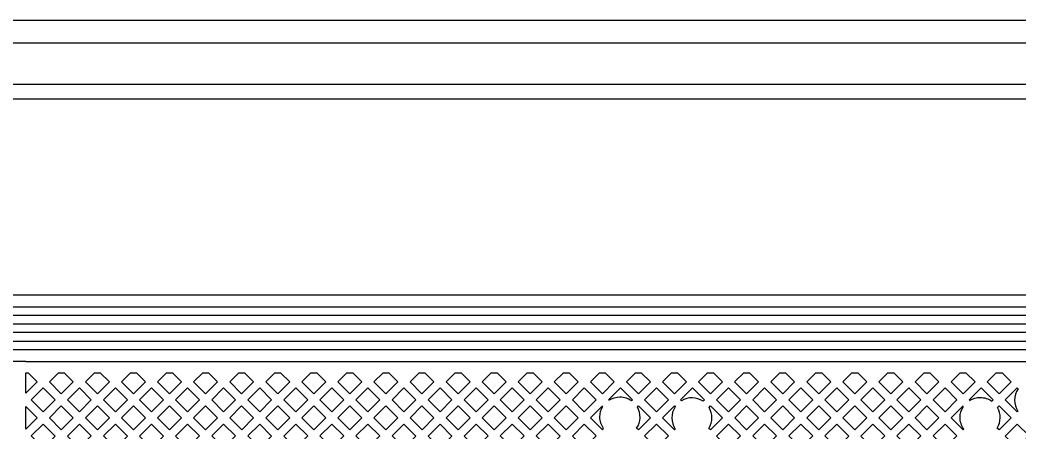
# Model space of a CAD drawing. Extents: x 1548 to 1929, y -174 to 95.
# Drawn here: x 1589.17 to 1598.02, y 52.03 to 55.68 of the extents above; entities that cross this region are included whole.
import ezdxf

# ---------------------------------------------------------------- set-up
doc = ezdxf.new("R2010")
doc.units = 0
doc.layers.add('gbr-dxf_layer0', color=7, linetype='Continuous')
doc.layers.add('gbr-outline-dxf_layer1', color=2, linetype='Continuous')

msp = doc.modelspace()

# ---------------------------------------------------------------- linework, layer by layer
at = {"layer": 'gbr-dxf_layer0'}
for p, q in [((1588.8744, 53.137), (1606.7793, 53.137)), ((1606.7816, 53.0608), (1588.8726, 53.0608)), ((1588.8569, 52.9846), (1606.7803, 52.9846)), ((1606.7817, 52.9084), (1588.8583, 52.9084)), ((1588.8511, 52.832), (1601.4851, 52.832)), ((1601.4826, 52.7558), (1588.8526, 52.7558)), ((1589.2179, 52.6536), (1601.4837, 52.6536)), ((1589.2179, 52.0518), (1589.2179, 52.2526)), ((1594.3274, 52.2583), (1594.2214, 52.1523)), ((1597.5244, 52.2581), (1597.4186, 52.1523))]:
    msp.add_line(p, q, dxfattribs=at)
at = {"layer": 'gbr-dxf_layer0', "linetype": 'Continuous'}
for points in [[(1584.3299, 51.7428), (1584.3299, 54.6766, -0.414217), (1585.1264, 55.4731), (1606.6578, 55.4731, -0.202307), (1617.3278, 50.9715, 0.202316), (1618.548, 50.4566), (1624.0479, 50.4566, 0.202311), (1625.2681, 50.9715, -0.202307), (1635.9381, 55.4731), (1666.9465, 55.4731, -0.414216), (1667.743, 54.6766), (1667.743, 46.8113, -0.038221), (1667.7432, 46.8055), (1667.7432, 43.6418)], [(1606.782, 55.1058), (1585.4805, 55.1058, 0.199561), (1585.445, 55.0911), (1585.076, 54.7204, 0.19839), (1585.0614, 54.6851), (1585.0614, 54.1531)], [(1585.1635, 53.9956), (1585.1635, 54.0479), (1585.1681, 54.0578, 0.107369), (1585.1889, 54.1528), (1585.1889, 54.6532), (1585.5125, 54.9783), (1606.782, 54.9783, -0.090349), (1611.8609, 54.053, 0.130846), (1611.9956, 54.0014, -0.003811), (1612.199, 53.9206), (1612.4434, 53.8119), (1612.5485, 53.7733, -0.022758), (1613.724, 53.1947, 0.214141), (1613.9242, 53.0824, -0.021901), (1614.9907, 52.4098, -0.004328), (1615.1939, 52.2663, 0.26805), (1615.4197, 52.1005, -0.021115), (1616.3608, 51.3308, 0.308378), (1616.5942, 51.1185, -0.012228), (1617.0977, 50.6262, 0.04313), (1617.3842, 50.3789)], [(1613.6986, 51.1647, 0.024087), (1613.1634, 51.513, 0.003474), (1613.0116, 51.6003, 0.003587), (1612.9989, 51.6074, 0.12902), (1606.7817, 53.2389), (1588.8734, 53.2389), (1588.8493, 53.246, -0.059853), (1588.8048, 53.2811), (1588.7929, 53.2927, 0.176153), (1588.5854, 53.3682)], [(1588.7636, 52.6633, 0.054677), (1588.8509, 52.6537), (1589.2179, 52.6537)], [(1594.3846, 52.3089, -0.148629), (1594.4835, 52.339, -0.156507), (1594.587, 52.3058), (1594.5932, 52.3121), (1594.4872, 52.4181), (1594.3813, 52.3122)], [(1597.5828, 52.3075, -0.138913), (1597.676, 52.3339, -0.155978), (1597.7792, 52.3009), (1597.7903, 52.312), (1597.6843, 52.418), (1597.5782, 52.312)], [(1594.2214, 52.1523), (1594.3274, 52.0462), (1594.3389, 52.0577, -0.156506), (1594.3057, 52.1612, -0.138071), (1594.3318, 52.2539)], [(1597.4186, 52.1523), (1597.5246, 52.0463), (1597.5312, 52.0529, -0.155979), (1597.4982, 52.1561, -0.147779), (1597.528, 52.2545)]]:
    msp.add_lwpolyline(points, format="xyb", dxfattribs=at)
for points in [[(1589.2179, 52.3715), (1589.2179, 52.552), (1589.2382, 52.552), (1589.3183, 52.472)], [(1589.4261, 52.472), (1589.5061, 52.552), (1589.5579, 52.552), (1589.638, 52.4719), (1589.5321, 52.3659)], [(1589.7458, 52.4719), (1589.8259, 52.552), (1589.8775, 52.552), (1589.9577, 52.4718), (1589.8518, 52.3659)], [(1590.0655, 52.4718), (1590.1457, 52.552), (1590.1973, 52.552), (1590.2774, 52.4719), (1590.1713, 52.3659)], [(1590.3851, 52.4719), (1590.4652, 52.552), (1590.5171, 52.552), (1590.5972, 52.472), (1590.4912, 52.3659)], [(1590.705, 52.472), (1590.785, 52.552), (1590.8365, 52.552), (1590.9168, 52.4718), (1590.811, 52.3659)], [(1591.0245, 52.4718), (1591.1048, 52.552), (1591.1563, 52.552), (1591.2365, 52.4719), (1591.1304, 52.3659)], [(1591.3442, 52.4719), (1591.4243, 52.552), (1591.4762, 52.552), (1591.5563, 52.4719), (1591.4502, 52.3659)], [(1591.664, 52.4719), (1591.7441, 52.552), (1591.7958, 52.552), (1591.8758, 52.472), (1591.7699, 52.3661)], [(1591.9836, 52.472), (1592.0637, 52.552), (1592.1154, 52.552), (1592.1955, 52.4719), (1592.0896, 52.3659)], [(1592.3033, 52.4719), (1592.3834, 52.552), (1592.435, 52.552), (1592.5152, 52.4718), (1592.4093, 52.3659)], [(1592.623, 52.4718), (1592.7032, 52.552), (1592.7548, 52.552), (1592.8349, 52.4719), (1592.7289, 52.3659)], [(1592.9427, 52.4719), (1593.0228, 52.552), (1593.0747, 52.552), (1593.1547, 52.472), (1593.0487, 52.3659)], [(1593.2625, 52.472), (1593.3425, 52.552), (1593.394, 52.552), (1593.4743, 52.4718), (1593.3685, 52.3659)], [(1593.5821, 52.4718), (1593.6623, 52.552), (1593.7139, 52.552), (1593.794, 52.4719), (1593.6879, 52.3659)], [(1593.9017, 52.4719), (1593.9819, 52.552), (1594.0337, 52.552), (1594.1138, 52.4719), (1594.0078, 52.3659)], [(1594.2216, 52.4719), (1594.3016, 52.552), (1594.3533, 52.552), (1594.4334, 52.472), (1594.3274, 52.3661)], [(1594.5411, 52.472), (1594.6212, 52.552), (1594.6729, 52.552), (1594.7531, 52.4719), (1594.6471, 52.3659)], [(1594.8608, 52.4719), (1594.941, 52.552), (1594.9928, 52.552), (1595.0729, 52.4719), (1594.9668, 52.3659)], [(1595.1806, 52.4719), (1595.2607, 52.552), (1595.3123, 52.552), (1595.3924, 52.4719), (1595.2865, 52.366)], [(1595.5002, 52.4719), (1595.5803, 52.552), (1595.6322, 52.552), (1595.7122, 52.472), (1595.6062, 52.3659)], [(1595.82, 52.472), (1595.9001, 52.552), (1595.9518, 52.552), (1596.032, 52.4719), (1595.926, 52.3659)], [(1596.1397, 52.4719), (1596.2199, 52.552), (1596.2714, 52.552), (1596.3515, 52.4719), (1596.2456, 52.366)], [(1596.4593, 52.4719), (1596.5394, 52.552), (1596.5912, 52.552), (1596.6713, 52.4719), (1596.5653, 52.3659)], [(1596.7791, 52.4719), (1596.8592, 52.552), (1596.9111, 52.552), (1596.9911, 52.472), (1596.8851, 52.3659)], [(1597.0989, 52.472), (1597.179, 52.552), (1597.2305, 52.552), (1597.3106, 52.4719), (1597.2048, 52.3661)], [(1597.4184, 52.4719), (1597.4985, 52.552), (1597.5503, 52.552), (1597.6304, 52.4719), (1597.5244, 52.3659)], [(1597.7382, 52.4719), (1597.8183, 52.552), (1597.8701, 52.552), (1597.9502, 52.4719), (1597.8442, 52.3659)], [(1589.2661, 52.312), (1589.3722, 52.4181), (1589.4782, 52.3121), (1589.3722, 52.206)], [(1589.586, 52.3121), (1589.6919, 52.418), (1589.7979, 52.312), (1589.692, 52.2061)], [(1589.9057, 52.312), (1590.0116, 52.4179), (1590.1175, 52.312), (1590.0116, 52.2061)], [(1590.2252, 52.312), (1590.3313, 52.4181), (1590.4373, 52.312), (1590.3312, 52.206)], [(1590.545, 52.312), (1590.6511, 52.4181), (1590.7571, 52.3121), (1590.651, 52.206)], [(1590.8648, 52.3121), (1590.9707, 52.4179), (1591.0765, 52.312), (1590.9707, 52.2062)], [(1591.1843, 52.312), (1591.2903, 52.418), (1591.3964, 52.312), (1591.2903, 52.206)], [(1591.5041, 52.312), (1591.6102, 52.4181), (1591.716, 52.3122), (1591.61, 52.2061)], [(1591.8238, 52.3122), (1591.9297, 52.4181), (1592.0357, 52.3121), (1591.9298, 52.2062)], [(1592.1435, 52.3121), (1592.2494, 52.418), (1592.3554, 52.312), (1592.2495, 52.2061)], [(1592.4632, 52.312), (1592.5691, 52.4179), (1592.675, 52.312), (1592.5691, 52.2061)], [(1592.7828, 52.312), (1592.8888, 52.4181), (1592.9948, 52.312), (1592.8888, 52.206)], [(1593.1026, 52.312), (1593.2086, 52.4181), (1593.3146, 52.3121), (1593.2086, 52.206)], [(1593.4224, 52.3121), (1593.5282, 52.4179), (1593.6341, 52.312), (1593.5283, 52.2062)], [(1593.7418, 52.312), (1593.8479, 52.418), (1593.9539, 52.312), (1593.8478, 52.206)], [(1594.0616, 52.312), (1594.1677, 52.4181), (1594.2736, 52.3122), (1594.1675, 52.2061)], [(1594.701, 52.3121), (1594.8069, 52.418), (1594.913, 52.312), (1594.807, 52.2061)], [(1595.3404, 52.3121), (1595.4463, 52.4181), (1595.5523, 52.312), (1595.4464, 52.2061)], [(1595.6601, 52.312), (1595.7661, 52.4181), (1595.8721, 52.3121), (1595.7661, 52.206)], [(1595.9799, 52.3121), (1596.0858, 52.418), (1596.1917, 52.3121), (1596.0858, 52.2062)], [(1596.2995, 52.3121), (1596.4054, 52.418), (1596.5114, 52.312), (1596.4055, 52.2061)], [(1596.6192, 52.312), (1596.7252, 52.4181), (1596.8312, 52.312), (1596.7252, 52.206)], [(1596.939, 52.312), (1597.045, 52.4181), (1597.1509, 52.3122), (1597.0449, 52.2062)], [(1597.2587, 52.3122), (1597.3645, 52.418), (1597.4705, 52.312), (1597.3647, 52.2062)], [(1589.426, 52.1522), (1589.5321, 52.2582), (1589.6381, 52.1522), (1589.5321, 52.0461)], [(1589.7458, 52.1522), (1589.8518, 52.2581), (1589.9577, 52.1522), (1589.8517, 52.0463)], [(1590.0654, 52.1522), (1590.1713, 52.2581), (1590.2774, 52.1521), (1590.1714, 52.0462)], [(1590.3851, 52.1521), (1590.4912, 52.2582), (1590.5972, 52.1522), (1590.4911, 52.0461)], [(1590.7049, 52.1522), (1590.811, 52.2582), (1590.9169, 52.1523), (1590.8108, 52.0463)], [(1591.0246, 52.1523), (1591.1304, 52.2581), (1591.2364, 52.1521), (1591.1306, 52.0463)], [(1591.3442, 52.1521), (1591.4502, 52.2581), (1591.5561, 52.1523), (1591.4501, 52.0462)], [(1591.6639, 52.1523), (1591.7699, 52.2583), (1591.8759, 52.1523), (1591.7699, 52.0462)], [(1591.9837, 52.1523), (1592.0896, 52.2582), (1592.1956, 52.1522), (1592.0897, 52.0463)], [(1592.3034, 52.1522), (1592.4093, 52.2581), (1592.5152, 52.1522), (1592.4093, 52.0463)], [(1592.623, 52.1522), (1592.7289, 52.2581), (1592.8349, 52.1521), (1592.729, 52.0462)], [(1592.9426, 52.1521), (1593.0487, 52.2582), (1593.1547, 52.1522), (1593.0487, 52.0461)], [(1593.2625, 52.1522), (1593.3685, 52.2582), (1593.4744, 52.1523), (1593.3683, 52.0463)], [(1593.5821, 52.1523), (1593.6879, 52.2581), (1593.794, 52.1521), (1593.6882, 52.0463)], [(1593.9017, 52.1521), (1594.0078, 52.2581), (1594.1136, 52.1523), (1594.0076, 52.0462)], [(1595.5003, 52.1523), (1595.6062, 52.2582), (1595.7122, 52.1522), (1595.6063, 52.0462)], [(1595.82, 52.1522), (1595.926, 52.2582), (1596.0319, 52.1523), (1595.9259, 52.0463)], [(1596.1397, 52.1523), (1596.2456, 52.2582), (1596.3516, 52.1522), (1596.2457, 52.0463)], [(1596.4594, 52.1522), (1596.5653, 52.2581), (1596.6713, 52.1521), (1596.5654, 52.0462)], [(1596.7791, 52.1521), (1596.8851, 52.2582), (1596.991, 52.1523), (1596.8849, 52.0462)], [(1597.0987, 52.1523), (1597.2048, 52.2583), (1597.3108, 52.1523), (1597.2048, 52.0463)], [(1589.2662, 51.9924), (1589.3722, 52.0983), (1589.4782, 51.9923), (1589.3723, 51.8863)], [(1589.5859, 51.9923), (1589.692, 52.0983), (1589.7979, 51.9924), (1589.6918, 51.8864)], [(1589.9056, 51.9924), (1590.0116, 52.0983), (1590.1176, 51.9923), (1590.0116, 51.8864)], [(1590.2253, 51.9923), (1590.3312, 52.0982), (1590.4373, 51.9922), (1590.3313, 51.8863)], [(1590.545, 51.9922), (1590.651, 52.0983), (1590.7569, 51.9924), (1590.6509, 51.8863)], [(1590.8647, 51.9924), (1590.9707, 52.0984), (1591.0767, 51.9924), (1590.9707, 51.8864)], [(1591.1845, 51.9924), (1591.2903, 52.0982), (1591.3962, 51.9923), (1591.2904, 51.8865)], [(1591.504, 51.9923), (1591.61, 52.0984), (1591.716, 51.9924), (1591.61, 51.8863)], [(1591.8238, 51.9924), (1591.9298, 52.0984), (1592.0358, 51.9924), (1591.9298, 51.8863)], [(1592.1436, 51.9924), (1592.2495, 52.0983), (1592.3554, 51.9924), (1592.2495, 51.8865)], [(1592.4631, 51.9924), (1592.5691, 52.0983), (1592.6751, 51.9923), (1592.5692, 51.8864)], [(1592.7829, 51.9923), (1592.8888, 52.0982), (1592.9948, 51.9922), (1592.8889, 51.8863)], [(1593.1025, 51.9922), (1593.2086, 52.0983), (1593.3145, 51.9924), (1593.2084, 51.8863)], [(1593.4222, 51.9924), (1593.5283, 52.0984), (1593.6343, 51.9924), (1593.5282, 51.8864)], [(1593.742, 51.9924), (1593.8478, 52.0982), (1593.9537, 51.9923), (1593.8479, 51.8865)], [(1594.0615, 51.9923), (1594.1675, 52.0984), (1594.2735, 51.9924), (1594.1675, 51.8863)], [(1594.7011, 51.9924), (1594.807, 52.0983), (1594.9129, 51.9924), (1594.807, 51.8865)], [(1595.3404, 51.9923), (1595.4464, 52.0984), (1595.5524, 51.9924), (1595.4464, 51.8863)], [(1595.6602, 51.9924), (1595.7661, 52.0983), (1595.872, 51.9924), (1595.7661, 51.8865)], [(1595.9797, 51.9924), (1596.0858, 52.0984), (1596.1918, 51.9924), (1596.0858, 51.8864)], [(1596.2996, 51.9924), (1596.4055, 52.0983), (1596.5115, 51.9923), (1596.4056, 51.8864)], [(1596.6193, 51.9923), (1596.7252, 52.0982), (1596.8311, 51.9924), (1596.7252, 51.8864)], [(1596.9388, 51.9924), (1597.0449, 52.0984), (1597.1509, 51.9924), (1597.0448, 51.8863)], [(1597.2586, 51.9924), (1597.3647, 52.0984), (1597.4707, 51.9924), (1597.3646, 51.8864)], [(1597.8979, 51.9923), (1598.0039, 52.0984), (1598.11, 51.9924), (1598.0039, 51.8863)]]:
    msp.add_lwpolyline(points, close=True, dxfattribs=at)
for points in [[(1595.0207, 52.312), (1595.1268, 52.418), (1595.2326, 52.3121), (1595.2207, 52.3002, 0.294392), (1595.0281, 52.3046)], [(1597.8981, 52.312), (1598.0041, 52.4181), (1598.0128, 52.4093, 0.302555), (1598.01, 52.2122), (1598.0039, 52.2061)], [(1594.6313, 52.0622, 0.284181), (1594.6381, 52.2491), (1594.6471, 52.2582), (1594.7531, 52.1522), (1594.6472, 52.0463)], [(1594.8609, 52.1522), (1594.9668, 52.2581), (1594.9732, 52.2518, 0.305), (1594.9738, 52.0533), (1594.9668, 52.0463)], [(1595.2726, 52.0601, 0.280399), (1595.2732, 52.245), (1595.2865, 52.2583), (1595.3925, 52.1523), (1595.2865, 52.0462)], [(1597.8274, 52.0628, 0.274498), (1597.8304, 52.2443), (1597.8442, 52.2581), (1597.9501, 52.1523), (1597.844, 52.0462)]]:
    msp.add_lwpolyline(points, format="xyb", close=True, dxfattribs=at)
msp.add_lwpolyline([(1589.2179, 52.2526), (1589.3183, 52.1522), (1589.2179, 52.0518)], dxfattribs=at)
at = {"layer": 'gbr-outline-dxf_layer1', "linetype": 'Continuous'}
msp.add_lwpolyline([(1584.1264, 43.0766), (1584.1264, 54.6765, -0.414215), (1585.1264, 55.6765), (1606.6575, 55.6765, -0.202321), (1617.474, 51.113, 0.202214), (1618.548, 50.66), (1624.0479, 50.66, 0.202309), (1625.1223, 51.1134, -0.202312), (1635.9384, 55.6765), (1666.9464, 55.6765, -0.414215), (1667.9464, 54.6765), (1667.9464, 43.0766, -0.414215), (1666.9464, 42.0766), (1636.3529, 42.0766, 0.196013), (1634.6051, 41.3639, -0.196007), (1624.0479, 37.0601), (1618.548, 37.0601, -0.196007), (1607.9907, 41.3639, 0.196009), (1606.243, 42.0766), (1585.1264, 42.0766, -0.414215)], format="xyb", close=True, dxfattribs=at)

doc.saveas('drawing.dxf')
